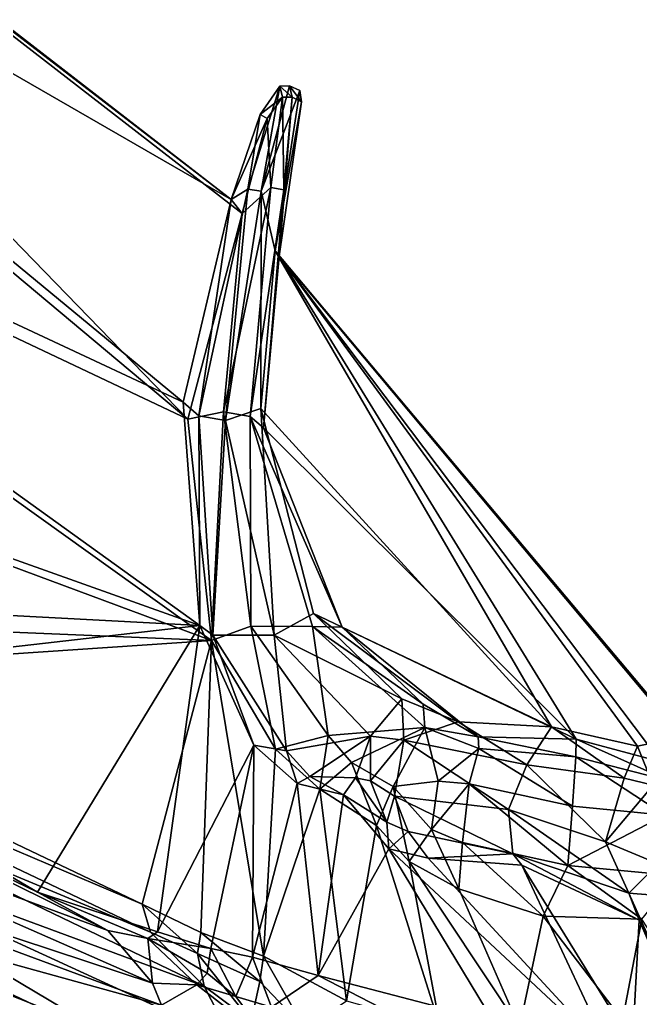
# Model space of a CAD drawing. Extents: x -76 to 76, y -20 to 79.
# Drawn here: x -20.13 to -6.39, y -1.11 to 20.55 of the extents above; entities that cross this region are included whole.
import ezdxf

# ---------------------------------------------------------------- set-up
doc = ezdxf.new("R2010")
doc.units = 0

msp = doc.modelspace()

# ---------------------------------------------------------------- linework, layer by layer
for points in [[(-37.998, 34.028, 28.204), (-15.451, 16.566, 15.88), (-36.932, 28.948, 28.383)], [(-37.998, 34.028, 28.204), (-37.859, 33.804, 28.59), (-15.451, 16.566, 15.88)], [(-37.859, 33.804, 28.59), (-37.01, 28.972, 29.373), (-16.407, 11.708, 18.452)], [(-37.859, 33.804, 28.59), (-15.206, 16.262, 16.468), (-15.451, 16.566, 15.88)], [(-15.206, 16.262, 16.468), (-37.859, 33.804, 28.59), (-16.407, 11.708, 18.452)], [(-37.01, 28.972, 29.373), (-35.047, 20.531, 29.649), (-16.407, 11.708, 18.452)], [(-36.932, 28.948, 28.383), (-16.511, 12.088, 17.99), (-35.062, 20.759, 28.578)], [(-15.451, 16.566, 15.88), (-16.511, 12.088, 17.99), (-36.932, 28.948, 28.383)], [(-35.062, 20.759, 28.578), (-16.142, 7.144, 19.383), (-33.148, 13.198, 28.519)], [(-16.511, 12.088, 17.99), (-16.142, 7.144, 19.383), (-35.062, 20.759, 28.578)], [(-15.884, 6.814, 19.953), (-35.047, 20.531, 29.649), (-32.595, 13.023, 28.999)], [(-35.047, 20.531, 29.649), (-15.884, 6.814, 19.953), (-16.407, 11.708, 18.452)], [(-15.077, 16.8, 14.913), (-14.372, 19.077, 14.414), (-14.785, 16.75, 14.843)], [(-14.372, 19.077, 14.414), (-15.077, 16.8, 14.913), (-14.807, 18.449, 14.814)], [(-14.31, 18.829, 14.928), (-14.372, 19.077, 14.414), (-14.807, 18.449, 14.814)], [(-14.159, 19.082, 14.337), (-13.927, 18.98, 14.249), (-14.785, 16.75, 14.843)], [(-14.372, 19.077, 14.414), (-14.159, 19.082, 14.337), (-14.785, 16.75, 14.843)], [(-14.096, 18.83, 14.854), (-14.159, 19.082, 14.337), (-14.372, 19.077, 14.414)], [(-14.31, 18.829, 14.928), (-14.096, 18.83, 14.854), (-14.372, 19.077, 14.414)], [(-14.096, 18.83, 14.854), (-13.89, 18.732, 14.731), (-14.159, 19.082, 14.337)], [(-13.89, 18.732, 14.731), (-13.927, 18.98, 14.249), (-14.159, 19.082, 14.337)], [(-13.927, 18.98, 14.249), (-14.472, 15.435, 15.3), (-14.785, 16.75, 14.843)], [(-13.927, 18.98, 14.249), (-13.89, 18.732, 14.731), (-14.472, 15.435, 15.3)], [(-14.649, 18.364, 15.213), (-14.31, 18.829, 14.928), (-14.807, 18.449, 14.814)], [(-14.31, 18.829, 14.928), (-14.649, 18.364, 15.213), (-14.572, 16.831, 16.395)], [(-14.572, 16.831, 16.395), (-14.28, 16.781, 16.325), (-14.31, 18.829, 14.928)], [(-13.89, 18.732, 14.731), (-14.388, 15.315, 15.922), (-14.472, 15.435, 15.3)], [(-14.28, 16.781, 16.325), (-14.388, 15.315, 15.922), (-14.096, 18.83, 14.854)], [(-14.388, 15.315, 15.922), (-13.89, 18.732, 14.731), (-14.096, 18.83, 14.854)], [(-14.28, 16.781, 16.325), (-14.096, 18.83, 14.854), (-14.31, 18.829, 14.928)], [(-15.077, 16.8, 14.913), (-15.451, 16.566, 15.88), (-14.807, 18.449, 14.814)], [(-14.649, 18.364, 15.213), (-14.807, 18.449, 14.814), (-15.451, 16.566, 15.88)], [(-15.206, 16.262, 16.468), (-14.649, 18.364, 15.213), (-15.451, 16.566, 15.88)], [(-14.649, 18.364, 15.213), (-15.206, 16.262, 16.468), (-14.572, 16.831, 16.395)], [(-16.165, 11.783, 17.232), (-15.077, 16.8, 14.913), (-15.572, 11.68, 17.091)], [(-15.077, 16.8, 14.913), (-16.165, 11.783, 17.232), (-15.451, 16.566, 15.88)], [(-15.618, 11.869, 18.848), (-15.026, 11.767, 18.706), (-14.572, 16.831, 16.395)], [(-14.572, 16.831, 16.395), (-15.206, 16.262, 16.468), (-15.618, 11.869, 18.848)], [(-15.077, 16.8, 14.913), (-14.785, 16.75, 14.843), (-15.572, 11.68, 17.091)], [(-15.572, 11.68, 17.091), (-14.785, 16.75, 14.843), (-14.795, 11.945, 17.493)], [(-15.026, 11.767, 18.706), (-14.28, 16.781, 16.325), (-14.572, 16.831, 16.395)], [(-15.026, 11.767, 18.706), (-14.735, 11.519, 17.928), (-14.28, 16.781, 16.325)], [(-14.785, 16.75, 14.843), (-14.472, 15.435, 15.3), (-14.795, 11.945, 17.493)], [(-14.735, 11.519, 17.928), (-14.388, 15.315, 15.922), (-14.28, 16.781, 16.325)], [(-16.165, 11.783, 17.232), (-16.511, 12.088, 17.99), (-15.451, 16.566, 15.88)], [(-15.206, 16.262, 16.468), (-16.407, 11.708, 18.452), (-15.618, 11.869, 18.848)], [(-14.472, 15.435, 15.3), (-8.362, 4.899, 17.993), (-14.795, 11.945, 17.493)], [(-14.472, 15.435, 15.3), (-5.446, 4.689, 16.039), (-6.454, 4.477, 16.612)], [(-14.472, 15.435, 15.3), (-14.388, 15.315, 15.922), (-5.446, 4.689, 16.039)], [(-8.362, 4.899, 17.993), (-14.472, 15.435, 15.3), (-6.454, 4.477, 16.612)], [(-14.388, 15.315, 15.922), (-14.735, 11.519, 17.928), (-7.816, 4.632, 18.587)], [(-14.388, 15.315, 15.922), (-7.816, 4.632, 18.587), (-5.943, 4.13, 17.579)], [(-14.388, 15.315, 15.922), (-5.175, 4.303, 16.584), (-5.446, 4.689, 16.039)], [(-5.175, 4.303, 16.584), (-14.388, 15.315, 15.922), (-5.943, 4.13, 17.579)], [(-33.148, 13.198, 28.519), (-16.142, 7.144, 19.383), (-29.375, 7.847, 27.195)], [(-29.147, 7.365, 28.092), (-15.884, 6.814, 19.953), (-32.595, 13.023, 28.999)], [(-16.142, 7.144, 19.383), (-16.511, 12.088, 17.99), (-16.165, 11.783, 17.232)], [(-15.572, 11.68, 17.091), (-14.795, 11.945, 17.493), (-14.499, 6.933, 18.524)], [(-8.362, 4.899, 17.993), (-13.63, 7.411, 19.035), (-14.795, 11.945, 17.493)], [(-14.795, 11.945, 17.493), (-13.63, 7.411, 19.035), (-14.499, 6.933, 18.524)], [(-15.618, 11.869, 18.848), (-16.407, 11.708, 18.452), (-15.884, 6.814, 19.953)], [(-15.852, 6.927, 18.945), (-16.165, 11.783, 17.232), (-15.572, 11.68, 17.091)], [(-15.852, 6.927, 18.945), (-16.142, 7.144, 19.383), (-16.165, 11.783, 17.232)], [(-15.013, 7.132, 20.573), (-15.618, 11.869, 18.848), (-15.884, 6.814, 19.953)], [(-15.026, 11.767, 18.706), (-15.618, 11.869, 18.848), (-15.013, 7.132, 20.573)], [(-13.648, 7.123, 20.139), (-15.026, 11.767, 18.706), (-15.013, 7.132, 20.573)], [(-13.648, 7.123, 20.139), (-12.992, 7.11, 19.438), (-15.026, 11.767, 18.706)], [(-12.992, 7.11, 19.438), (-14.735, 11.519, 17.928), (-15.026, 11.767, 18.706)], [(-14.499, 6.933, 18.524), (-15.852, 6.927, 18.945), (-15.572, 11.68, 17.091)], [(-14.735, 11.519, 17.928), (-12.992, 7.11, 19.438), (-7.816, 4.632, 18.587)], [(-16.142, 7.144, 19.383), (-27.559, 5.838, 26.427), (-29.375, 7.847, 27.195)], [(-29.147, 7.365, 28.092), (-27.945, 6.003, 27.578), (-15.884, 6.814, 19.953)], [(-14.499, 6.933, 18.524), (-13.63, 7.411, 19.035), (-11.672, 5.519, 19.281)], [(-13.63, 7.411, 19.035), (-8.362, 4.899, 17.993), (-10.424, 5.014, 19.079)], [(-11.672, 5.519, 19.281), (-13.63, 7.411, 19.035), (-10.424, 5.014, 19.079)], [(-27.559, 5.838, 26.427), (-16.142, 7.144, 19.383), (-19.735, 1.245, 22.553)], [(-16.142, 7.144, 19.383), (-17.08, 0.37, 21.125), (-19.735, 1.245, 22.553)], [(-17.08, 0.37, 21.125), (-16.142, 7.144, 19.383), (-14.945, 4.495, 20.1)], [(-14.945, 4.495, 20.1), (-16.142, 7.144, 19.383), (-15.852, 6.927, 18.945)], [(-15.013, 7.132, 20.573), (-15.884, 6.814, 19.953), (-14.468, 4.405, 20.826)], [(-14.225, 4.371, 19.492), (-15.852, 6.927, 18.945), (-14.499, 6.933, 18.524)], [(-13.648, 7.123, 20.139), (-15.013, 7.132, 20.573), (-13.303, 4.71, 21.265)], [(-13.303, 4.71, 21.265), (-15.013, 7.132, 20.573), (-14.468, 4.405, 20.826)], [(-12.362, 4.698, 18.791), (-14.225, 4.371, 19.492), (-14.499, 6.933, 18.524)], [(-12.362, 4.698, 18.791), (-14.499, 6.933, 18.524), (-11.672, 5.519, 19.281)], [(-11.165, 4.885, 20.609), (-13.648, 7.123, 20.139), (-13.303, 4.71, 21.265)], [(-11.165, 4.885, 20.609), (-11.199, 5.403, 19.895), (-13.648, 7.123, 20.139)], [(-11.199, 5.403, 19.895), (-12.992, 7.11, 19.438), (-13.648, 7.123, 20.139)], [(-12.992, 7.11, 19.438), (-11.199, 5.403, 19.895), (-9.981, 4.684, 19.585)], [(-7.816, 4.632, 18.587), (-12.992, 7.11, 19.438), (-9.981, 4.684, 19.585)], [(-27.945, 6.003, 27.578), (-17.418, 0.979, 22.979), (-15.884, 6.814, 19.953)], [(-17.418, 0.979, 22.979), (-16.12, 0.348, 22.298), (-15.884, 6.814, 19.953)], [(-16.12, 0.348, 22.298), (-14.732, -0.17, 21.635), (-15.884, 6.814, 19.953)], [(-14.732, -0.17, 21.635), (-14.468, 4.405, 20.826), (-15.884, 6.814, 19.953)], [(-14.225, 4.371, 19.492), (-14.945, 4.495, 20.1), (-15.852, 6.927, 18.945)], [(-17.418, 0.979, 22.979), (-27.945, 6.003, 27.578), (-27.827, 5.406, 28.387)], [(-28.312, 5.402, 25.586), (-27.559, 5.838, 26.427), (-19.735, 1.245, 22.553)], [(-12.362, 4.698, 18.791), (-11.672, 5.519, 19.281), (-11.628, 4.604, 18.652)], [(-11.672, 5.519, 19.281), (-10.424, 5.014, 19.079), (-11.628, 4.604, 18.652)], [(-28.361, 4.136, 25.524), (-28.312, 5.402, 25.586), (-18.179, 0.397, 20.799)], [(-18.179, 0.397, 20.799), (-28.312, 5.402, 25.586), (-19.735, 1.245, 22.553)], [(-17.236, 0.36, 23.401), (-27.827, 5.406, 28.387), (-26.863, 4.363, 28.618)], [(-17.236, 0.36, 23.401), (-17.418, 0.979, 22.979), (-27.827, 5.406, 28.387)], [(-9.981, 4.684, 19.585), (-11.199, 5.403, 19.895), (-11.165, 4.885, 20.609)], [(-11.628, 4.604, 18.652), (-10.424, 5.014, 19.079), (-8.903, 4.062, 17.541)], [(-10.424, 5.014, 19.079), (-8.362, 4.899, 17.993), (-8.903, 4.062, 17.541)], [(-11.165, 4.885, 20.609), (-13.303, 4.71, 21.265), (-12.785, 4.11, 21.236)], [(-11.863, 3.58, 21.099), (-11.165, 4.885, 20.609), (-12.785, 4.11, 21.236)], [(-11.165, 4.885, 20.609), (-11.863, 3.58, 21.099), (-10.871, 3.703, 20.948)], [(-9.969, 4.421, 20.385), (-9.981, 4.684, 19.585), (-11.165, 4.885, 20.609)], [(-9.969, 4.421, 20.385), (-11.165, 4.885, 20.609), (-10.871, 3.703, 20.948)], [(-8.903, 4.062, 17.541), (-8.362, 4.899, 17.993), (-6.749, 3.766, 16.095)], [(-8.362, 4.899, 17.993), (-6.454, 4.477, 16.612), (-6.749, 3.766, 16.095)], [(-13.303, 4.71, 21.265), (-14.468, 4.405, 20.826), (-13.484, 3.526, 21.03)], [(-14.225, 4.371, 19.492), (-12.362, 4.698, 18.791), (-13.71, 3.805, 19.444)], [(-12.362, 4.698, 18.791), (-12.696, 3.775, 19.324), (-13.71, 3.805, 19.444)], [(-12.785, 4.11, 21.236), (-13.303, 4.71, 21.265), (-13.484, 3.526, 21.03)], [(-12.696, 3.775, 19.324), (-12.362, 4.698, 18.791), (-12.363, 3.71, 18.715)], [(-12.362, 4.698, 18.791), (-11.628, 4.604, 18.652), (-12.363, 3.71, 18.715)], [(-11.628, 4.604, 18.652), (-11.837, 3.37, 18.487), (-12.363, 3.71, 18.715)], [(-9.31, 3.075, 17.322), (-11.837, 3.37, 18.487), (-11.628, 4.604, 18.652)], [(-8.903, 4.062, 17.541), (-9.31, 3.075, 17.322), (-11.628, 4.604, 18.652)], [(-9.969, 4.421, 20.385), (-7.821, 4.24, 19.343), (-9.981, 4.684, 19.585)], [(-7.821, 4.24, 19.343), (-7.816, 4.632, 18.587), (-9.981, 4.684, 19.585)], [(-7.821, 4.24, 19.343), (-5.755, 3.706, 18.185), (-7.816, 4.632, 18.587)], [(-5.755, 3.706, 18.185), (-5.943, 4.13, 17.579), (-7.816, 4.632, 18.587)], [(-6.454, 4.477, 16.612), (-5.446, 4.689, 16.039), (-6.107, 3.613, 15.635)], [(-16.049, -0.837, 23.654), (-26.863, 4.363, 28.618), (-26.486, 3.021, 28.108)], [(-16.049, -0.837, 23.654), (-17.236, 0.36, 23.401), (-26.863, 4.363, 28.618)], [(-15.896, -0.004, 20.514), (-17.08, 0.37, 21.125), (-14.945, 4.495, 20.1)], [(-14.974, -0.194, 20.198), (-15.896, -0.004, 20.514), (-14.945, 4.495, 20.1)], [(-13.986, 3.645, 20.106), (-14.974, -0.194, 20.198), (-14.945, 4.495, 20.1)], [(-13.986, 3.645, 20.106), (-14.945, 4.495, 20.1), (-14.225, 4.371, 19.492)], [(-14.732, -0.17, 21.635), (-13.484, 3.526, 21.03), (-14.468, 4.405, 20.826)], [(-13.71, 3.805, 19.444), (-13.986, 3.645, 20.106), (-14.225, 4.371, 19.492)], [(-10.182, 3.642, 20.834), (-9.969, 4.421, 20.385), (-10.871, 3.703, 20.948)], [(-10.182, 3.642, 20.834), (-7.898, 3.145, 20.196), (-9.969, 4.421, 20.385)], [(-7.898, 3.145, 20.196), (-7.821, 4.24, 19.343), (-9.969, 4.421, 20.385)], [(-6.749, 3.766, 16.095), (-6.454, 4.477, 16.612), (-6.107, 3.613, 15.635)], [(-17.189, -0.766, 20.132), (-28.361, 4.136, 25.524), (-18.179, 0.397, 20.799)], [(-27.502, 2.631, 25.741), (-28.361, 4.136, 25.524), (-17.189, -0.766, 20.132)], [(-7.898, 3.145, 20.196), (-5.852, 2.948, 18.996), (-7.821, 4.24, 19.343)], [(-5.852, 2.948, 18.996), (-5.755, 3.706, 18.185), (-7.821, 4.24, 19.343)], [(-12.785, 4.11, 21.236), (-13.484, 3.526, 21.03), (-12.233, 2.72, 21.106)], [(-11.863, 3.58, 21.099), (-12.785, 4.11, 21.236), (-12.233, 2.72, 21.106)], [(-7.161, 2.358, 15.962), (-9.31, 3.075, 17.322), (-8.903, 4.062, 17.541)], [(-6.749, 3.766, 16.095), (-7.161, 2.358, 15.962), (-8.903, 4.062, 17.541)], [(-12.96, 3.401, 19.966), (-13.986, 3.645, 20.106), (-13.71, 3.805, 19.444)], [(-12.696, 3.775, 19.324), (-12.96, 3.401, 19.966), (-13.71, 3.805, 19.444)], [(-12.696, 3.775, 19.324), (-12.004, 2.789, 19.497), (-12.96, 3.401, 19.966)], [(-12.004, 2.789, 19.497), (-12.696, 3.775, 19.324), (-12.363, 3.71, 18.715)], [(-12.363, 3.71, 18.715), (-11.837, 3.37, 18.487), (-12.004, 2.789, 19.497)], [(-11.863, 3.58, 21.099), (-11.016, 2.627, 21.242), (-10.871, 3.703, 20.948)], [(-10.182, 3.642, 20.834), (-10.871, 3.703, 20.948), (-11.016, 2.627, 21.242)], [(-7.161, 2.358, 15.962), (-6.749, 3.766, 16.095), (-6.107, 3.613, 15.635)], [(-14.974, -0.194, 20.198), (-13.986, 3.645, 20.106), (-13.526, -0.602, 19.756)], [(-14.732, -0.17, 21.635), (-12.895, -1.159, 20.951), (-13.484, 3.526, 21.03)], [(-13.986, 3.645, 20.106), (-12.96, 3.401, 19.966), (-13.526, -0.602, 19.756)], [(-12.895, -1.159, 20.951), (-12.233, 2.72, 21.106), (-13.484, 3.526, 21.03)], [(-11.863, 3.58, 21.099), (-12.233, 2.72, 21.106), (-11.507, 1.921, 20.795)], [(-11.016, 2.627, 21.242), (-11.863, 3.58, 21.099), (-11.507, 1.921, 20.795)], [(-10.33, 2.341, 20.982), (-10.182, 3.642, 20.834), (-11.016, 2.627, 21.242)], [(-10.33, 2.341, 20.982), (-8, 1.837, 19.785), (-10.182, 3.642, 20.834)], [(-8, 1.837, 19.785), (-7.898, 3.145, 20.196), (-10.182, 3.642, 20.834)], [(-6, 1.874, 15.972), (-7.161, 2.358, 15.962), (-6.107, 3.613, 15.635)], [(-13.526, -0.602, 19.756), (-12.96, 3.401, 19.966), (-11.956, 2.205, 19.86)], [(-12.004, 2.789, 19.497), (-11.956, 2.205, 19.86), (-12.96, 3.401, 19.966)], [(-11.837, 3.37, 18.487), (-11.531, 2.585, 19.297), (-12.004, 2.789, 19.497)], [(-9.31, 3.075, 17.322), (-9.216, 2.094, 18.055), (-11.837, 3.37, 18.487)], [(-9.216, 2.094, 18.055), (-11.531, 2.585, 19.297), (-11.837, 3.37, 18.487)], [(-7.161, 2.358, 15.962), (-6.645, 1.225, 16.545), (-9.31, 3.075, 17.322)], [(-6.645, 1.225, 16.545), (-9.216, 2.094, 18.055), (-9.31, 3.075, 17.322)], [(-5.852, 2.948, 18.996), (-7.898, 3.145, 20.196), (-8, 1.837, 19.785)], [(-26.486, 3.021, 28.108), (-26.489, 1.928, 27.534), (-17.231, -2.48, 22.975)], [(-15.418, -2.062, 22.778), (-16.049, -0.837, 23.654), (-26.486, 3.021, 28.108)], [(-15.418, -2.062, 22.778), (-26.486, 3.021, 28.108), (-17.231, -2.48, 22.975)], [(-5.579, 1.604, 19.136), (-5.852, 2.948, 18.996), (-8, 1.837, 19.785)], [(-16.988, -1.255, 20.704), (-27.502, 2.631, 25.741), (-17.189, -0.766, 20.132)], [(-27.502, 2.631, 25.741), (-16.988, -1.255, 20.704), (-26.154, 1.272, 26.453)], [(-12.895, -1.159, 20.951), (-10.825, -1.742, 20.173), (-12.233, 2.72, 21.106)], [(-10.825, -1.742, 20.173), (-11.507, 1.921, 20.795), (-12.233, 2.72, 21.106)], [(-12.004, 2.789, 19.497), (-11.531, 2.585, 19.297), (-11.956, 2.205, 19.86)], [(-11.016, 2.627, 21.242), (-11.507, 1.921, 20.795), (-10.41, 1.32, 20.462)], [(-10.33, 2.341, 20.982), (-11.016, 2.627, 21.242), (-10.41, 1.32, 20.462)], [(-11.531, 2.585, 19.297), (-11.091, 1.998, 19.644), (-11.956, 2.205, 19.86)], [(-11.531, 2.585, 19.297), (-9.216, 2.094, 18.055), (-11.091, 1.998, 19.644)], [(-9.648, -1.607, 18.372), (-13.526, -0.602, 19.756), (-11.956, 2.205, 19.86)], [(-9.648, -1.607, 18.372), (-11.956, 2.205, 19.86), (-7.025, -2.409, 18.143)], [(-11.956, 2.205, 19.86), (-11.091, 1.998, 19.644), (-7.025, -2.409, 18.143)], [(-10.33, 2.341, 20.982), (-10.41, 1.32, 20.462), (-8.543, 0.715, 19.285)], [(-8, 1.837, 19.785), (-10.33, 2.341, 20.982), (-8.543, 0.715, 19.285)], [(-6.645, 1.225, 16.545), (-7.161, 2.358, 15.962), (-6, 1.874, 15.972)], [(-9.216, 2.094, 18.055), (-9.014, 1.84, 18.622), (-11.091, 1.998, 19.644)], [(-7.025, -2.409, 18.143), (-11.091, 1.998, 19.644), (-9.014, 1.84, 18.622)], [(-6.645, 1.225, 16.545), (-6.42, 0.624, 18.08), (-9.216, 2.094, 18.055)], [(-6.42, 0.624, 18.08), (-9.014, 1.84, 18.622), (-9.216, 2.094, 18.055)], [(-17.231, -2.48, 22.975), (-26.489, 1.928, 27.534), (-21.19, -5.994, 25.099)], [(-10.825, -1.742, 20.173), (-9.067, -1.752, 19.785), (-11.507, 1.921, 20.795)], [(-9.067, -1.752, 19.785), (-10.41, 1.32, 20.462), (-11.507, 1.921, 20.795)], [(-6.565, -2.126, 18.241), (-9.014, 1.84, 18.622), (-6.42, 0.624, 18.08)], [(-6.565, -2.126, 18.241), (-7.025, -2.409, 18.143), (-9.014, 1.84, 18.622)], [(-8, 1.837, 19.785), (-8.543, 0.715, 19.285), (-6.362, 0.649, 19.004)], [(-5.579, 1.604, 19.136), (-8, 1.837, 19.785), (-6.362, 0.649, 19.004)], [(-5.34, 1.117, 16.008), (-6.645, 1.225, 16.545), (-6, 1.874, 15.972)], [(-10.41, 1.32, 20.462), (-9.067, -1.752, 19.785), (-8.543, 0.715, 19.285)], [(-26.154, 1.272, 26.453), (-17.143, -2.304, 21.917), (-21.586, -6.209, 24.401)], [(-16.988, -1.255, 20.704), (-17.143, -2.304, 21.917), (-26.154, 1.272, 26.453)], [(-18.179, 0.397, 20.799), (-19.735, 1.245, 22.553), (-17.296, 0.218, 20.377)], [(-19.735, 1.245, 22.553), (-17.08, 0.37, 21.125), (-17.296, 0.218, 20.377)], [(-5.381, -1.604, 17.058), (-6.645, 1.225, 16.545), (-5.34, 1.117, 16.008)], [(-6.645, 1.225, 16.545), (-5.381, -1.604, 17.058), (-6.42, 0.624, 18.08)], [(-16.197, -0.11, 22.926), (-16.12, 0.348, 22.298), (-17.418, 0.979, 22.979)], [(-17.236, 0.36, 23.401), (-16.197, -0.11, 22.926), (-17.418, 0.979, 22.979)], [(-9.067, -1.752, 19.785), (-6.788, -1.588, 19.172), (-8.543, 0.715, 19.285)], [(-8.543, 0.715, 19.285), (-6.788, -1.588, 19.172), (-6.362, 0.649, 19.004)], [(-6.788, -1.588, 19.172), (-5.172, -1.174, 19.078), (-6.362, 0.649, 19.004)], [(-5.51, -1.454, 18.207), (-6.565, -2.126, 18.241), (-6.42, 0.624, 18.08)], [(-5.381, -1.604, 17.058), (-5.51, -1.454, 18.207), (-6.42, 0.624, 18.08)], [(-17.189, -0.766, 20.132), (-18.179, 0.397, 20.799), (-17.296, 0.218, 20.377)], [(-17.296, 0.218, 20.377), (-17.08, 0.37, 21.125), (-15.896, -0.004, 20.514)], [(-16.209, -0.808, 19.706), (-17.189, -0.766, 20.132), (-17.296, 0.218, 20.377)], [(-16.209, -0.808, 19.706), (-17.296, 0.218, 20.377), (-15.979, -0.548, 19.734)], [(-15.979, -0.548, 19.734), (-17.296, 0.218, 20.377), (-15.896, -0.004, 20.514)], [(-16.197, -0.11, 22.926), (-17.236, 0.36, 23.401), (-16.049, -0.837, 23.654)], [(-16.197, -0.11, 22.926), (-14.812, -0.729, 22.077), (-16.12, 0.348, 22.298)], [(-14.812, -0.729, 22.077), (-14.732, -0.17, 21.635), (-16.12, 0.348, 22.298)], [(-15.005, -1.609, 22.715), (-16.197, -0.11, 22.926), (-16.049, -0.837, 23.654)], [(-16.197, -0.11, 22.926), (-15.005, -1.609, 22.715), (-14.812, -0.729, 22.077)], [(-15.979, -0.548, 19.734), (-15.896, -0.004, 20.514), (-15.344, -1.065, 19.535)], [(-15.896, -0.004, 20.514), (-14.974, -0.194, 20.198), (-15.344, -1.065, 19.535)], [(-15.344, -1.065, 19.535), (-14.974, -0.194, 20.198), (-14.56, -1.3, 19.237)], [(-14.974, -0.194, 20.198), (-13.526, -0.602, 19.756), (-14.56, -1.3, 19.237)], [(-14.812, -0.729, 22.077), (-13.821, -1.778, 21.98), (-14.732, -0.17, 21.635)], [(-13.821, -1.778, 21.98), (-12.895, -1.159, 20.951), (-14.732, -0.17, 21.635)], [(-15.344, -1.065, 19.535), (-16.209, -0.808, 19.706), (-15.979, -0.548, 19.734)], [(-14.56, -1.3, 19.237), (-13.526, -0.602, 19.756), (-9.591, -2.625, 18.028)], [(-13.526, -0.602, 19.756), (-9.648, -1.607, 18.372), (-9.591, -2.625, 18.028)], [(-16.988, -1.255, 20.704), (-17.189, -0.766, 20.132), (-16.209, -0.808, 19.706)], [(-14.609, -2.051, 19.681), (-16.988, -1.255, 20.704), (-16.209, -0.808, 19.706)], [(-14.609, -2.051, 19.681), (-16.209, -0.808, 19.706), (-15.344, -1.065, 19.535)], [(-15.005, -1.609, 22.715), (-16.049, -0.837, 23.654), (-15.418, -2.062, 22.778)], [(-15.005, -1.609, 22.715), (-13.821, -1.778, 21.98), (-14.812, -0.729, 22.077)], [(-14.56, -1.3, 19.237), (-14.609, -2.051, 19.681), (-15.344, -1.065, 19.535)]]:
    msp.add_3dface(points)

doc.saveas('drawing.dxf')
